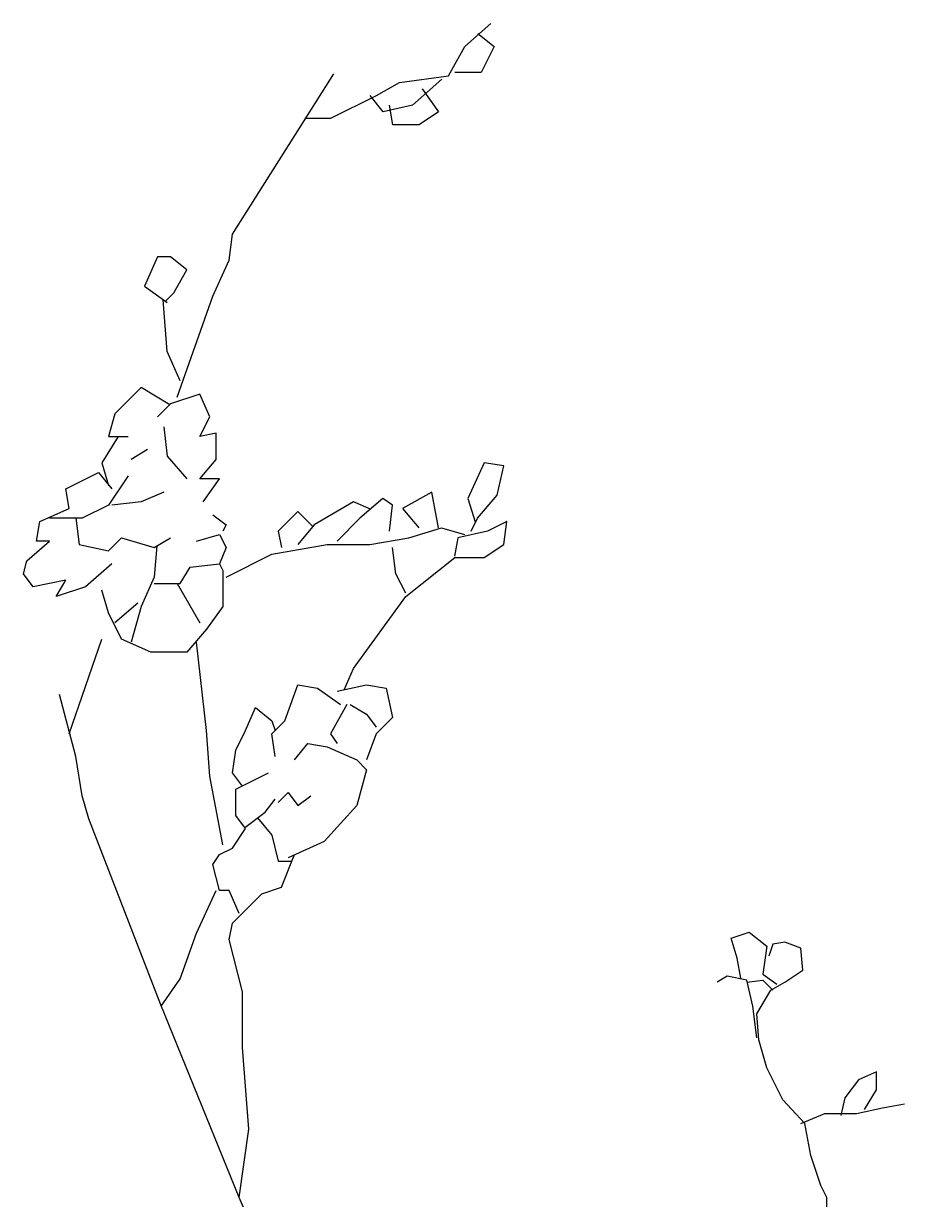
# Model space of a CAD drawing. Header units: millimetres. Extents: x 22565 to 38821, y 15578 to 26720.
# Drawn here: x 24333.7 to 24564.8, y 24033.8 to 24342.1 of the extents above; entities that cross this region are included whole.
import ezdxf

# ---------------------------------------------------------------- set-up
doc = ezdxf.new("R2010")
doc.units = ezdxf.units.MM

# ---------------------------------------------------------------- blocks, each defined once
blk = doc.blocks.new('A$C40A47A41')
for p, q in [((249.09, 893.84), (255.94, 899.83)), ((252.52, 897.26), (256.8, 893.84)), ((244.81, 886.13), (249.09, 893.84)), ((256.8, 893.84), (253.37, 886.99)), ((188.19, 844.66), (214.75, 886.62)), ((231.96, 884.42), (244.81, 886.13)), ((243.09, 885.28), (235.38, 878.43)), ((253.37, 886.99), (246.52, 886.99)), ((225.96, 881), (231.96, 884.42)), ((237.95, 882.71), (242.24, 876.71)), ((213.97, 875), (225.96, 881)), ((227.67, 876.71), (224.25, 881)), ((235.38, 878.43), (227.67, 876.71)), ((230.24, 873.29), (229.39, 878.43)), ((242.24, 876.71), (237.1, 873.29)), ((207.11, 875), (213.97, 875)), ((237.1, 873.29), (230.24, 873.29)), ((187.34, 837.81), (188.19, 844.66)), ((168.49, 838.67), (165.06, 830.96)), ((171.92, 838.67), (168.49, 838.67)), ((176.2, 835.24), (171.92, 838.67)), ((183.05, 828.39), (187.34, 837.81)), ((172.77, 829.25), (176.2, 835.24)), ((165.06, 830.96), (171.06, 826.68)), ((170.56, 827.03), (172.77, 829.25)), ((171.06, 813.83), (170.01, 827.42)), ((173.63, 801.85), (183.05, 828.39)), ((174.49, 806.13), (171.06, 813.83)), ((164.21, 804.41), (157.35, 797.56)), ((171.7, 799.92), (164.21, 804.41)), ((179.63, 802.7), (171.92, 800.13)), ((182.2, 796.71), (179.63, 802.7)), ((171.92, 800.13), (168.49, 796.71)), ((157.35, 797.56), (155.64, 791.57)), ((179.63, 791.57), (182.2, 796.71)), ((170.2, 794.14), (171.06, 786.43)), ((183.91, 792.43), (179.63, 791.57)), ((183.91, 785.58), (183.91, 792.43)), ((158.21, 791.57), (153.92, 784.72)), ((155.64, 791.57), (160.78, 791.57)), ((165.92, 788.15), (161.63, 785.58)), ((171.06, 786.43), (176.2, 780.44)), ((153.92, 784.72), (155.64, 778.73)), ((179.63, 780.44), (183.91, 785.58)), ((254.16, 784.72), (249.87, 775.3)), ((259.3, 783.86), (254.16, 784.72)), ((257.58, 776.16), (259.3, 783.86)), ((144.5, 777.87), (153.07, 782.15)), ((153.07, 782.15), (156.49, 777.87)), ((160.78, 781.3), (155.64, 773.59)), ((184.77, 780.44), (179.63, 780.44)), ((180.48, 774.45), (184.77, 780.44)), ((145.36, 772.73), (144.5, 777.87)), ((170.2, 777.01), (164.21, 774.45)), ((240.45, 777.01), (232.74, 772.73)), ((242.16, 767.6), (240.45, 777.01)), ((164.21, 774.45), (156.49, 773.59)), ((219.89, 774.45), (209.61, 768.45)), ((224.36, 772.53), (219.89, 774.45)), ((227.6, 775.3), (221.6, 770.16)), ((230.17, 773.59), (227.6, 775.3)), ((249.87, 775.3), (251.79, 769.17)), ((252.44, 770.16), (257.58, 776.16)), ((137.65, 769.31), (145.36, 772.73)), ((155.64, 773.59), (148.78, 770.16)), ((183.05, 771.02), (186.48, 768.45)), ((205.33, 771.88), (200.19, 766.74)), ((209.22, 767.98), (205.33, 771.88)), ((229.31, 766.74), (230.17, 773.59)), ((232.74, 772.73), (237.02, 767.6)), ((136.79, 764.17), (137.65, 769.31)), ((148.78, 770.16), (140.22, 770.16)), ((147.07, 770.16), (147.93, 763.31)), ((186.48, 768.45), (185.62, 766.74)), ((209.61, 768.45), (205.33, 763.31)), ((221.6, 770.16), (215.61, 764.17)), ((234.45, 765.03), (243.02, 767.6)), ((243.02, 767.6), (249.02, 765.88)), ((250.73, 766.74), (252.44, 770.16)), ((260.15, 769.31), (255.01, 766.74)), ((259.3, 763.31), (260.15, 769.31)), ((155.64, 761.6), (159.06, 765.03)), ((159.06, 765.03), (167.63, 762.46)), ((167.63, 762.46), (171.92, 765.03)), ((178.77, 764.17), (184.77, 765.88)), ((184.77, 765.88), (186.48, 762.46)), ((200.19, 766.74), (201.04, 762.46)), ((224.17, 763.31), (234.45, 765.03)), ((247.3, 765.03), (246.38, 760.21)), ((255.01, 766.74), (247.3, 765.03)), ((134.22, 759.03), (140.22, 764.17)), ((140.22, 764.17), (136.79, 764.17)), ((147.93, 763.31), (155.64, 761.6)), ((168.37, 762.9), (167.63, 754.75)), ((186.48, 762.46), (184.77, 758.18)), ((198.47, 760.75), (213.04, 763.31)), ((213.04, 763.31), (224.17, 763.31)), ((231.03, 755.61), (230.17, 762.46)), ((254.16, 759.89), (259.3, 763.31)), ((133.36, 755.61), (134.22, 759.03)), ((186.48, 754.75), (198.47, 760.75)), ((233.6, 749.61), (246.45, 759.89)), ((246.45, 759.89), (254.16, 759.89)), ((135.93, 752.18), (133.36, 755.61)), ((156.49, 758.18), (149.64, 752.18)), ((174.49, 753.04), (177.06, 757.32)), ((177.06, 757.32), (184.77, 758.18)), ((184.77, 758.18), (185.62, 756.46)), ((185.62, 756.46), (185.62, 747.05)), ((233.6, 750.47), (231.03, 755.61)), ((144.5, 753.9), (135.93, 752.18)), ((141.93, 749.61), (144.5, 753.9)), ((149.64, 752.18), (141.93, 749.61)), ((167.63, 754.75), (164.21, 747.05)), ((167.63, 753.04), (174.49, 753.04)), ((173.63, 753.04), (179.63, 742.76)), ((155.64, 745.33), (153.92, 751.33)), ((219.89, 730.78), (233.6, 749.61)), ((163.35, 747.9), (157.35, 742.76)), ((164.21, 747.05), (161.63, 737.63)), ((185.62, 747.05), (181.34, 741.05)), ((159.06, 738.48), (155.64, 745.33)), ((181.34, 741.05), (176.2, 735.06)), ((145.36, 713.65), (153.92, 738.48)), ((166.78, 735.06), (159.06, 738.48)), ((181.34, 714.51), (178.77, 737.63)), ((176.2, 735.06), (166.78, 735.06)), ((217.5, 725.2), (219.89, 730.78)), ((201.9, 717.08), (205.33, 726.5)), ((205.33, 726.5), (210.47, 725.64)), ((210.47, 725.64), (216.46, 721.36)), ((215.61, 724.78), (223.32, 726.5)), ((223.32, 726.5), (228.46, 725.64)), ((228.46, 725.64), (230.17, 717.93)), ((147.07, 707.66), (142.79, 723.93)), ((218.18, 721.36), (213.89, 713.65)), ((219.03, 721.36), (223.32, 718.79)), ((191.62, 714.51), (194.19, 720.5)), ((194.19, 720.5), (198.47, 717.08)), ((223.32, 718.79), (225.89, 715.36)), ((198.47, 717.08), (199.33, 714.51)), ((198.47, 713.65), (201.9, 717.08)), ((230.17, 717.93), (225.89, 713.65)), ((182.2, 702.52), (181.34, 714.51)), ((189.05, 709.37), (191.62, 714.51)), ((199.33, 707.66), (198.47, 713.65)), ((213.89, 713.65), (215.61, 711.08)), ((225.89, 713.65), (223.32, 706.8)), ((188.19, 703.38), (189.05, 709.37)), ((204.47, 706.8), (207.9, 711.08)), ((207.9, 711.08), (213.04, 710.23)), ((213.04, 710.23), (220.75, 706.8)), ((148.78, 697.38), (147.07, 707.66)), ((220.75, 706.8), (223.32, 704.23)), ((190.76, 699.95), (188.19, 703.38)), ((195.9, 702.52), (197.62, 703.38)), ((223.32, 704.23), (220.75, 694.81)), ((185.62, 684.54), (182.2, 702.52)), ((189.05, 699.1), (195.9, 702.52)), ((150.5, 691.39), (148.78, 697.38)), ((189.05, 692.24), (189.05, 699.1)), ((200.19, 695.67), (202.76, 698.24)), ((202.76, 698.24), (205.33, 694.81)), ((205.33, 694.81), (208.75, 697.38)), ((196.76, 693.1), (199.33, 696.53)), ((220.75, 694.81), (212.18, 685.39)), ((169.35, 642.58), (150.5, 691.39)), ((191.62, 688.82), (189.05, 692.24)), ((191.41, 689.09), (196.76, 693.1)), ((194.74, 691.59), (198.47, 687.11)), ((188.19, 683.68), (191.62, 688.82)), ((198.47, 687.11), (200.19, 680.26)), ((212.18, 685.39), (202.76, 681.11)), ((183.05, 679.4), (184.77, 681.97)), ((184.77, 681.97), (188.19, 683.68)), ((201.04, 673.41), (204.47, 681.97)), ((184.77, 672.55), (183.05, 679.4)), ((200.19, 680.26), (203.61, 680.26)), ((178.77, 661.42), (183.91, 672.55)), ((187.34, 672.55), (184.77, 672.55)), ((189.91, 666.56), (187.34, 672.55)), ((195.9, 671.69), (201.04, 673.41)), ((188.19, 663.99), (195.9, 671.69)), ((187.34, 659.71), (188.19, 663.99)), ((174.49, 649.43), (178.77, 661.42)), ((190.76, 646.01), (187.34, 659.71)), ((318.92, 660.06), (323.63, 661.63)), ((320.49, 654.83), (318.92, 660.06)), ((323.63, 661.63), (328.33, 657.97)), ((328.33, 657.97), (327.29, 650.65)), ((329.9, 658.49), (328.85, 655.35)), ((333.04, 659.01), (329.9, 658.49)), ((337.22, 657.45), (333.04, 659.01)), ((337.74, 651.7), (337.22, 657.45)), ((321.53, 649.61), (320.49, 654.83)), ((327.29, 650.65), (330.95, 648.04)), ((333.04, 648.56), (337.74, 651.7)), ((169.47, 642.27), (174.49, 649.43)), ((317.87, 650.13), (315.26, 648.56)), ((323.1, 649.08), (317.87, 650.13)), ((323.1, 648.56), (327.29, 649.08)), ((324.67, 642.29), (323.1, 649.08)), ((327.29, 649.08), (329.9, 646.47)), ((329.38, 646.47), (333.04, 648.56)), ((190.76, 631.45), (190.76, 646.01)), ((325.72, 640.2), (329.38, 646.47)), ((189.91, 592.06), (169.35, 642.58)), ((325.72, 633.93), (324.67, 642.29)), ((326.24, 633.41), (325.72, 640.2)), ((328.33, 626.09), (326.24, 633.41)), ((192.48, 610.04), (190.76, 631.45)), ((332.51, 617.73), (328.33, 626.09)), ((352.38, 622.96), (348.72, 618.25)), ((357.09, 625.05), (352.38, 622.96)), ((357.09, 620.34), (357.09, 625.05)), ((353.95, 615.12), (357.09, 620.34)), ((338.26, 611.46), (332.51, 617.73)), ((348.72, 618.25), (347.68, 613.55)), ((358.66, 615.64), (364.41, 616.68)), ((337.22, 611.46), (343.49, 614.07)), ((343.49, 614.07), (347.15, 614.07)), ((347.15, 614.07), (351.86, 614.07)), ((351.86, 614.07), (358.66, 615.64)), ((339.83, 603.1), (338.26, 611.46)), ((189.91, 592.06), (192.48, 610.04)), ((342.45, 595.26), (339.83, 603.1)), ((344.02, 592.12), (342.45, 595.26)), ((207.04, 553.53), (189.91, 592.06)), ((344.02, 585.33), (344.02, 592.12))]:
    blk.add_line(p, q)

msp = doc.modelspace()

# ---------------------------------------------------------------- block references
msp.add_blockref('A$C40A47A41', (24200.38, 23442.25))

doc.saveas('drawing.dxf')
